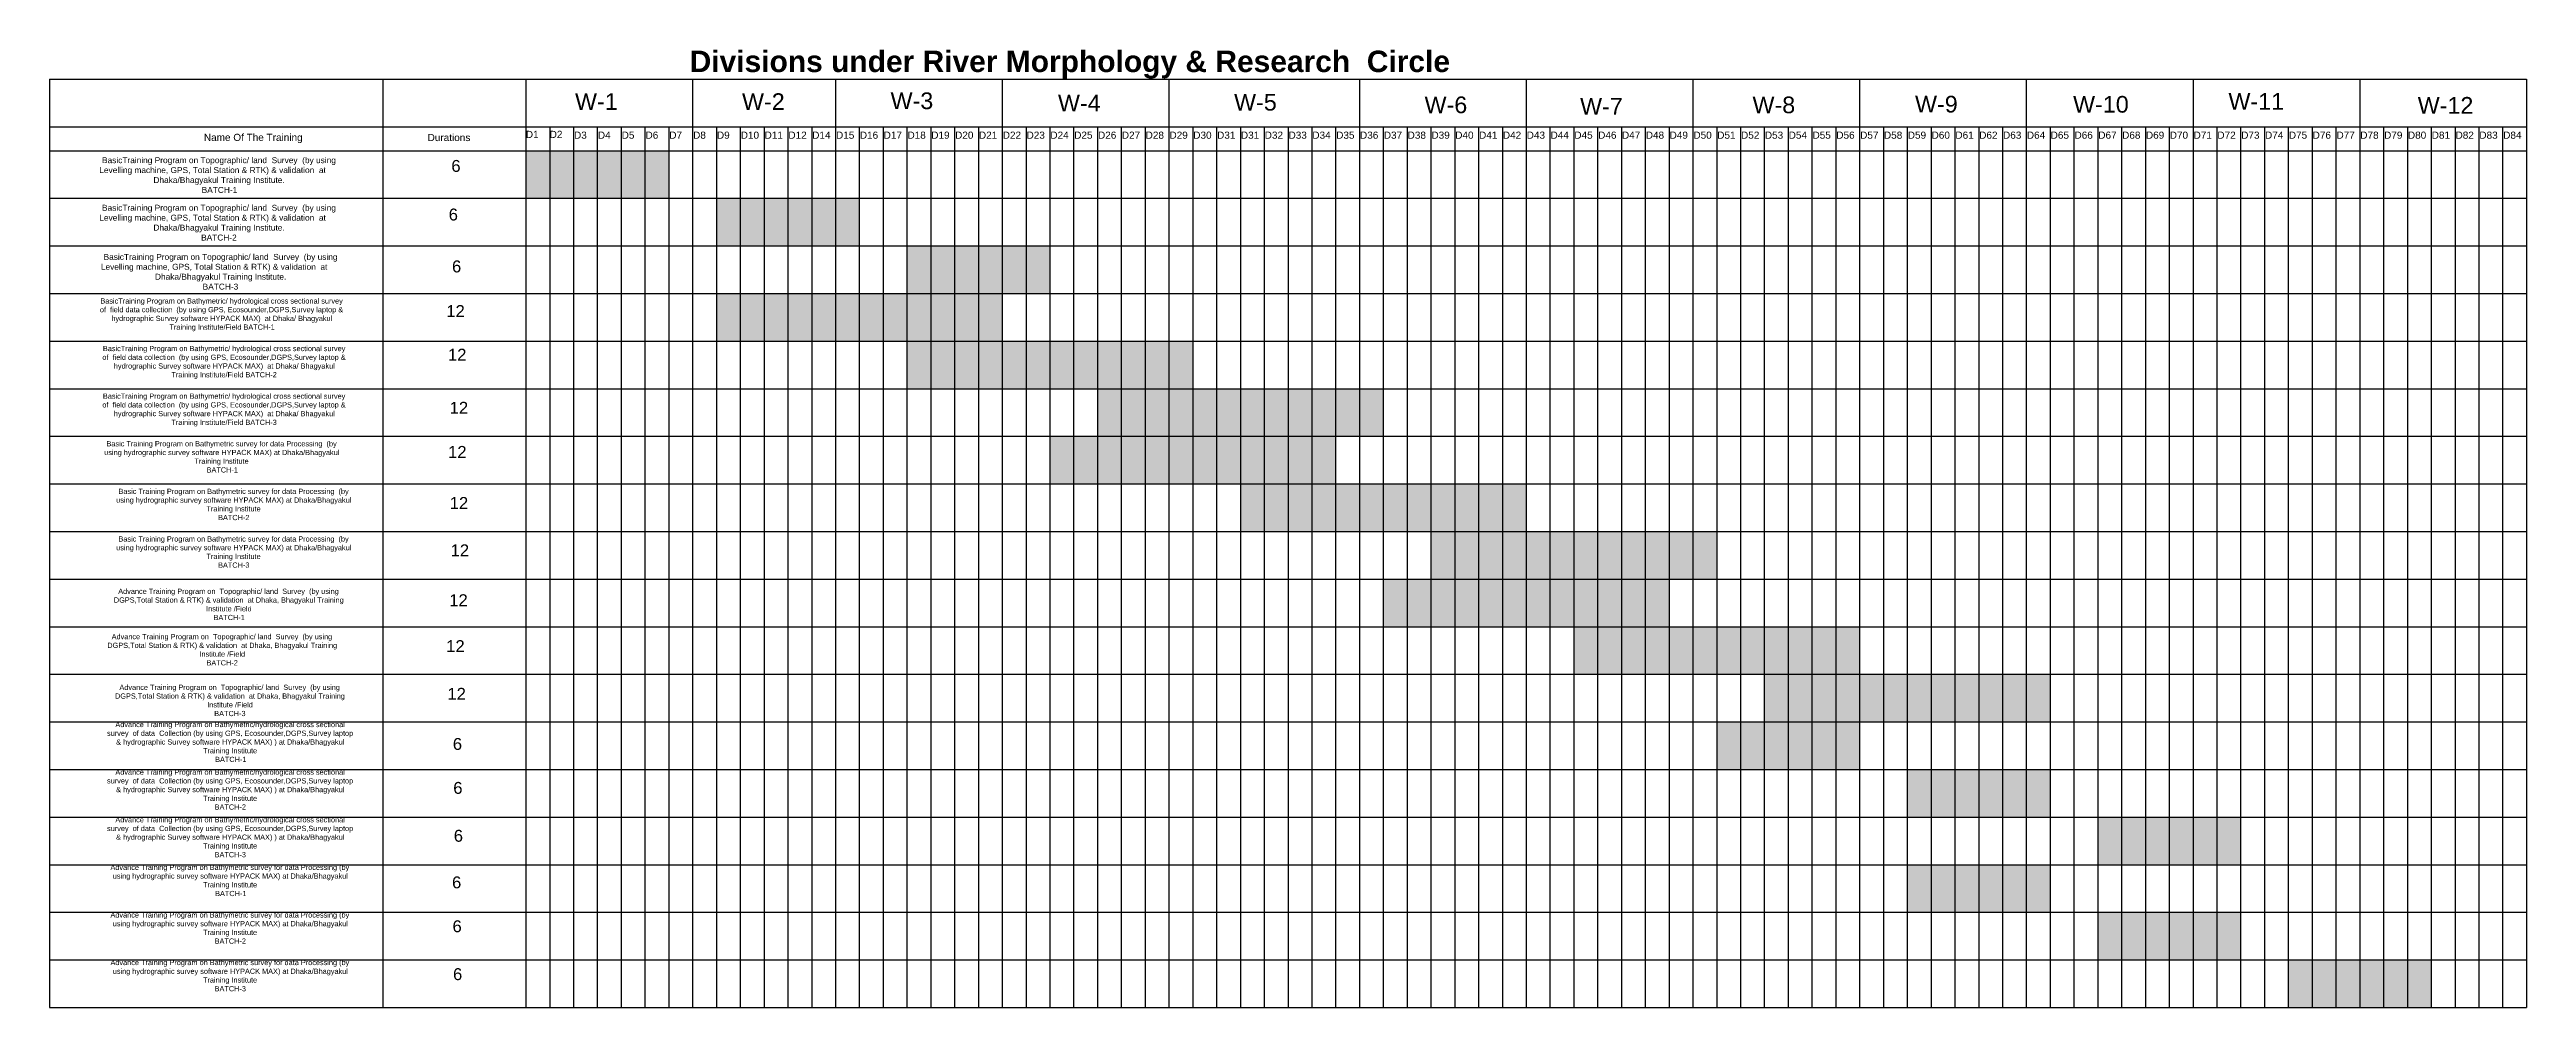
# Model space of a CAD drawing. Header units: inches. Extents: x 379622 to 1326565, y 853664 to 1937705.
# Drawn here: x 379622 to 899622, y 1736451 to 1937705 of the extents above; entities that cross this region are included whole.
import ezdxf

# ---------------------------------------------------------------- set-up
doc = ezdxf.new("R2010")
doc.units = ezdxf.units.IN
doc.header["$MEASUREMENT"] = 0
doc.layers.add('Work Name', color=7, linetype='Continuous', true_color=0x6d32cd)
doc.styles.get("Standard").update_dxf_attribs({"font": 'arial.ttf'})

msp = doc.modelspace()

# ---------------------------------------------------------------- hatches: boundary and pattern name
h = msp.add_hatch()
h.set_pattern_fill('ANSI31', color=3, scale=10)
h.paths.add_polyline_path([(484622, 1916451), (479622, 1916451), (479622, 1906451), (484622, 1906451)])
h.paths.add_polyline_path([(489622, 1916451), (484622, 1916451), (484622, 1906451), (489622, 1906451)])
h.paths.add_polyline_path([(494622, 1916451), (489622, 1916451), (489622, 1906451), (494622, 1906451)])
h.paths.add_polyline_path([(499622, 1916451), (494622, 1916451), (494622, 1906451), (499622, 1906451)])
h.paths.add_polyline_path([(504622, 1916451), (499622, 1916451), (499622, 1906451), (504622, 1906451)])
h.paths.add_polyline_path([(509622, 1916451), (504622, 1916451), (504622, 1906451), (509622, 1906451)])
h = msp.add_hatch(color=4)
h.dxf.hatch_style = 1
h.paths.add_polyline_path([(524622, 1906451), (519622, 1906451), (519622, 1896451), (524622, 1896451)])
h.paths.add_polyline_path([(529622, 1906451), (524622, 1906451), (524622, 1896451), (529622, 1896451)])
h.paths.add_polyline_path([(534622, 1906451), (529622, 1906451), (529622, 1896451), (534622, 1896451)])
h.paths.add_polyline_path([(539622, 1906451), (534622, 1906451), (534622, 1896451), (539622, 1896451)])
h.paths.add_polyline_path([(544622, 1906451), (539622, 1906451), (539622, 1896451), (544622, 1896451)])
h.paths.add_polyline_path([(549622, 1906451), (544622, 1906451), (544622, 1896451), (549622, 1896451)])
h = msp.add_hatch(color=5)
h.dxf.hatch_style = 1
h.paths.add_polyline_path([(564622, 1896451), (559622, 1896451), (559622, 1886451), (564622, 1886451)])
h.paths.add_polyline_path([(569622, 1896451), (564622, 1896451), (564622, 1886451), (569622, 1886451)])
h.paths.add_polyline_path([(574622, 1896451), (569622, 1896451), (569622, 1886451), (574622, 1886451)])
h.paths.add_polyline_path([(579622, 1896451), (574622, 1896451), (574622, 1886451), (579622, 1886451)])
h.paths.add_polyline_path([(584622, 1896451), (579622, 1896451), (579622, 1886451), (584622, 1886451)])
h.paths.add_polyline_path([(589622, 1896451), (584622, 1896451), (584622, 1886451), (589622, 1886451)])
h = msp.add_hatch(color=3)
h.dxf.hatch_style = 1
h.paths.add_polyline_path([(524622, 1886451), (519622, 1886451), (519622, 1876451), (524622, 1876451)])
h.paths.add_polyline_path([(529622, 1886451), (524622, 1886451), (524622, 1876451), (529622, 1876451)])
h.paths.add_polyline_path([(534622, 1886451), (529622, 1886451), (529622, 1876451), (534622, 1876451)])
h.paths.add_polyline_path([(539622, 1886451), (534622, 1886451), (534622, 1876451), (539622, 1876451)])
h.paths.add_polyline_path([(544622, 1886451), (539622, 1886451), (539622, 1876451), (544622, 1876451)])
h.paths.add_polyline_path([(549622, 1886451), (544622, 1886451), (544622, 1876451), (549622, 1876451)])
h.paths.add_polyline_path([(554622, 1886451), (549622, 1886451), (549622, 1876451), (554622, 1876451)])
h.paths.add_polyline_path([(559622, 1886451), (554622, 1886451), (554622, 1876451), (559622, 1876451)])
h.paths.add_polyline_path([(564622, 1886451), (559622, 1886451), (559622, 1876451), (564622, 1876451)])
h.paths.add_polyline_path([(569622, 1886451), (564622, 1886451), (564622, 1876451), (569622, 1876451)])
h.paths.add_polyline_path([(574622, 1886451), (569622, 1886451), (569622, 1876451), (574622, 1876451)])
h.paths.add_polyline_path([(579622, 1886451), (574622, 1886451), (574622, 1876451), (579622, 1876451)])
h = msp.add_hatch(color=4)
h.dxf.hatch_style = 1
h.paths.add_polyline_path([(564622, 1876451), (559622, 1876451), (559622, 1866451), (564622, 1866451)])
h.paths.add_polyline_path([(569622, 1876451), (564622, 1876451), (564622, 1866451), (569622, 1866451)])
h.paths.add_polyline_path([(574622, 1876451), (569622, 1876451), (569622, 1866451), (574622, 1866451)])
h.paths.add_polyline_path([(579622, 1876451), (574622, 1876451), (574622, 1866451), (579622, 1866451)])
h.paths.add_polyline_path([(584622, 1876451), (579622, 1876451), (579622, 1866451), (584622, 1866451)])
h.paths.add_polyline_path([(589622, 1876451), (584622, 1876451), (584622, 1866451), (589622, 1866451)])
h.paths.add_polyline_path([(594622, 1876451), (589622, 1876451), (589622, 1866451), (594622, 1866451)])
h.paths.add_polyline_path([(599622, 1876451), (594622, 1876451), (594622, 1866451), (599622, 1866451)])
h.paths.add_polyline_path([(604622, 1876451), (599622, 1876451), (599622, 1866451), (604622, 1866451)])
h.paths.add_polyline_path([(609622, 1876451), (604622, 1876451), (604622, 1866451), (609622, 1866451)])
h.paths.add_polyline_path([(614622, 1876451), (609622, 1876451), (609622, 1866451), (614622, 1866451)])
h.paths.add_polyline_path([(619622, 1876451), (614622, 1876451), (614622, 1866451), (619622, 1866451)])
h = msp.add_hatch(color=5)
h.dxf.hatch_style = 1
h.paths.add_polyline_path([(604622, 1866451), (599622, 1866451), (599622, 1856451), (604622, 1856451)])
h.paths.add_polyline_path([(609622, 1866451), (604622, 1866451), (604622, 1856451), (609622, 1856451)])
h.paths.add_polyline_path([(614622, 1866451), (609622, 1866451), (609622, 1856451), (614622, 1856451)])
h.paths.add_polyline_path([(619622, 1866451), (614622, 1866451), (614622, 1856451), (619622, 1856451)])
h.paths.add_polyline_path([(624622, 1866451), (619622, 1866451), (619622, 1856451), (624622, 1856451)])
h.paths.add_polyline_path([(629622, 1866451), (624622, 1866451), (624622, 1856451), (629622, 1856451)])
h.paths.add_polyline_path([(634622, 1866451), (629622, 1866451), (629622, 1856451), (634622, 1856451)])
h.paths.add_polyline_path([(639622, 1866451), (634622, 1866451), (634622, 1856451), (639622, 1856451)])
h.paths.add_polyline_path([(644622, 1866451), (639622, 1866451), (639622, 1856451), (644622, 1856451)])
h.paths.add_polyline_path([(649622, 1866451), (644622, 1866451), (644622, 1856451), (649622, 1856451)])
h.paths.add_polyline_path([(654622, 1866451), (649622, 1866451), (649622, 1856451), (654622, 1856451)])
h.paths.add_polyline_path([(659622, 1866451), (654622, 1866451), (654622, 1856451), (659622, 1856451)])
h = msp.add_hatch(color=3)
h.dxf.hatch_style = 1
h.paths.add_polyline_path([(594622, 1856451), (589622, 1856451), (589622, 1846451), (594622, 1846451)])
h.paths.add_polyline_path([(599622, 1856451), (594622, 1856451), (594622, 1846451), (599622, 1846451)])
h.paths.add_polyline_path([(604622, 1856451), (599622, 1856451), (599622, 1846451), (604622, 1846451)])
h.paths.add_polyline_path([(609622, 1856451), (604622, 1856451), (604622, 1846451), (609622, 1846451)])
h.paths.add_polyline_path([(614622, 1856451), (609622, 1856451), (609622, 1846451), (614622, 1846451)])
h.paths.add_polyline_path([(619622, 1856451), (614622, 1856451), (614622, 1846451), (619622, 1846451)])
h.paths.add_polyline_path([(624622, 1856451), (619622, 1856451), (619622, 1846451), (624622, 1846451)])
h.paths.add_polyline_path([(629622, 1856451), (624622, 1856451), (624622, 1846451), (629622, 1846451)])
h.paths.add_polyline_path([(634622, 1856451), (629622, 1856451), (629622, 1846451), (634622, 1846451)])
h.paths.add_polyline_path([(639622, 1856451), (634622, 1856451), (634622, 1846451), (639622, 1846451)])
h.paths.add_polyline_path([(644622, 1856451), (639622, 1856451), (639622, 1846451), (644622, 1846451)])
h.paths.add_polyline_path([(649622, 1856451), (644622, 1856451), (644622, 1846451), (649622, 1846451)])
h = msp.add_hatch(color=4)
h.dxf.hatch_style = 1
h.paths.add_polyline_path([(634622, 1846451), (629622, 1846451), (629622, 1836451), (634622, 1836451)])
h.paths.add_polyline_path([(639622, 1846451), (634622, 1846451), (634622, 1836451), (639622, 1836451)])
h.paths.add_polyline_path([(644622, 1846451), (639622, 1846451), (639622, 1836451), (644622, 1836451)])
h.paths.add_polyline_path([(649622, 1846451), (644622, 1846451), (644622, 1836451), (649622, 1836451)])
h.paths.add_polyline_path([(654622, 1846451), (649622, 1846451), (649622, 1836451), (654622, 1836451)])
h.paths.add_polyline_path([(659622, 1846451), (654622, 1846451), (654622, 1836451), (659622, 1836451)])
h.paths.add_polyline_path([(664622, 1846451), (659622, 1846451), (659622, 1836451), (664622, 1836451)])
h.paths.add_polyline_path([(669622, 1846451), (664622, 1846451), (664622, 1836451), (669622, 1836451)])
h.paths.add_polyline_path([(674622, 1846451), (669622, 1846451), (669622, 1836451), (674622, 1836451)])
h.paths.add_polyline_path([(679622, 1846451), (674622, 1846451), (674622, 1836451), (679622, 1836451)])
h.paths.add_polyline_path([(684622, 1846451), (679622, 1846451), (679622, 1836451), (684622, 1836451)])
h.paths.add_polyline_path([(689622, 1846451), (684622, 1846451), (684622, 1836451), (689622, 1836451)])
h = msp.add_hatch(color=5)
h.dxf.hatch_style = 1
h.paths.add_polyline_path([(674622, 1836451), (669622, 1836451), (669622, 1826451), (674622, 1826451)])
h.paths.add_polyline_path([(679622, 1836451), (674622, 1836451), (674622, 1826451), (679622, 1826451)])
h.paths.add_polyline_path([(684622, 1836451), (679622, 1836451), (679622, 1826451), (684622, 1826451)])
h.paths.add_polyline_path([(689622, 1836451), (684622, 1836451), (684622, 1826451), (689622, 1826451)])
h.paths.add_polyline_path([(694622, 1836451), (689622, 1836451), (689622, 1826451), (694622, 1826451)])
h.paths.add_polyline_path([(699622, 1836451), (694622, 1836451), (694622, 1826451), (699622, 1826451)])
h.paths.add_polyline_path([(704622, 1836451), (699622, 1836451), (699622, 1826451), (704622, 1826451)])
h.paths.add_polyline_path([(709622, 1836451), (704622, 1836451), (704622, 1826451), (709622, 1826451)])
h.paths.add_polyline_path([(714622, 1836451), (709622, 1836451), (709622, 1826451), (714622, 1826451)])
h.paths.add_polyline_path([(719622, 1836451), (714622, 1836451), (714622, 1826451), (719622, 1826451)])
h.paths.add_polyline_path([(724622, 1836451), (719622, 1836451), (719622, 1826451), (724622, 1826451)])
h.paths.add_polyline_path([(729622, 1836451), (724622, 1836451), (724622, 1826451), (729622, 1826451)])
h = msp.add_hatch(color=3)
h.dxf.hatch_style = 1
h.paths.add_polyline_path([(664622, 1826451), (659622, 1826451), (659622, 1816451), (664622, 1816451)])
h.paths.add_polyline_path([(669622, 1826451), (664622, 1826451), (664622, 1816451), (669622, 1816451)])
h.paths.add_polyline_path([(674622, 1826451), (669622, 1826451), (669622, 1816451), (674622, 1816451)])
h.paths.add_polyline_path([(679622, 1826451), (674622, 1826451), (674622, 1816451), (679622, 1816451)])
h.paths.add_polyline_path([(684622, 1826451), (679622, 1826451), (679622, 1816451), (684622, 1816451)])
h.paths.add_polyline_path([(689622, 1826451), (684622, 1826451), (684622, 1816451), (689622, 1816451)])
h.paths.add_polyline_path([(694622, 1826451), (689622, 1826451), (689622, 1816451), (694622, 1816451)])
h.paths.add_polyline_path([(699622, 1826451), (694622, 1826451), (694622, 1816451), (699622, 1816451)])
h.paths.add_polyline_path([(704622, 1826451), (699622, 1826451), (699622, 1816451), (704622, 1816451)])
h.paths.add_polyline_path([(709622, 1826451), (704622, 1826451), (704622, 1816451), (709622, 1816451)])
h.paths.add_polyline_path([(714622, 1826451), (709622, 1826451), (709622, 1816451), (714622, 1816451)])
h.paths.add_polyline_path([(719622, 1826451), (714622, 1826451), (714622, 1816451), (719622, 1816451)])
h = msp.add_hatch(color=4)
h.dxf.hatch_style = 1
h.paths.add_polyline_path([(704622, 1816451), (699622, 1816451), (699622, 1806451), (704622, 1806451)])
h.paths.add_polyline_path([(709622, 1816451), (704622, 1816451), (704622, 1806451), (709622, 1806451)])
h.paths.add_polyline_path([(714622, 1816451), (709622, 1816451), (709622, 1806451), (714622, 1806451)])
h.paths.add_polyline_path([(719622, 1816451), (714622, 1816451), (714622, 1806451), (719622, 1806451)])
h.paths.add_polyline_path([(724622, 1816451), (719622, 1816451), (719622, 1806451), (724622, 1806451)])
h.paths.add_polyline_path([(729622, 1816451), (724622, 1816451), (724622, 1806451), (729622, 1806451)])
h.paths.add_polyline_path([(734622, 1816451), (729622, 1816451), (729622, 1806451), (734622, 1806451)])
h.paths.add_polyline_path([(739622, 1816451), (734622, 1816451), (734622, 1806451), (739622, 1806451)])
h.paths.add_polyline_path([(744622, 1816451), (739622, 1816451), (739622, 1806451), (744622, 1806451)])
h.paths.add_polyline_path([(749622, 1816451), (744622, 1816451), (744622, 1806451), (749622, 1806451)])
h.paths.add_polyline_path([(754622, 1816451), (749622, 1816451), (749622, 1806451), (754622, 1806451)])
h.paths.add_polyline_path([(759622, 1816451), (754622, 1816451), (754622, 1806451), (759622, 1806451)])
h = msp.add_hatch(color=5)
h.dxf.hatch_style = 1
h.paths.add_polyline_path([(744622, 1806451), (739622, 1806451), (739622, 1796451), (744622, 1796451)])
h.paths.add_polyline_path([(749622, 1806451), (744622, 1806451), (744622, 1796451), (749622, 1796451)])
h.paths.add_polyline_path([(754622, 1806451), (749622, 1806451), (749622, 1796451), (754622, 1796451)])
h.paths.add_polyline_path([(759622, 1806451), (754622, 1806451), (754622, 1796451), (759622, 1796451)])
h.paths.add_polyline_path([(764622, 1806451), (759622, 1806451), (759622, 1796451), (764622, 1796451)])
h.paths.add_polyline_path([(769622, 1806451), (764622, 1806451), (764622, 1796451), (769622, 1796451)])
h.paths.add_polyline_path([(774622, 1806451), (769622, 1806451), (769622, 1796451), (774622, 1796451)])
h.paths.add_polyline_path([(779622, 1806451), (774622, 1806451), (774622, 1796451), (779622, 1796451)])
h.paths.add_polyline_path([(784622, 1806451), (779622, 1806451), (779622, 1796451), (784622, 1796451)])
h.paths.add_polyline_path([(789622, 1806451), (784622, 1806451), (784622, 1796451), (789622, 1796451)])
h.paths.add_polyline_path([(794622, 1806451), (789622, 1806451), (789622, 1796451), (794622, 1796451)])
h.paths.add_polyline_path([(799622, 1806451), (794622, 1806451), (794622, 1796451), (799622, 1796451)])
h = msp.add_hatch(color=3)
h.dxf.hatch_style = 1
h.paths.add_polyline_path([(734622, 1796451), (729622, 1796451), (729622, 1786451), (734622, 1786451)])
h.paths.add_polyline_path([(739622, 1796451), (734622, 1796451), (734622, 1786451), (739622, 1786451)])
h.paths.add_polyline_path([(744622, 1796451), (739622, 1796451), (739622, 1786451), (744622, 1786451)])
h.paths.add_polyline_path([(749622, 1796451), (744622, 1796451), (744622, 1786451), (749622, 1786451)])
h.paths.add_polyline_path([(754622, 1796451), (749622, 1796451), (749622, 1786451), (754622, 1786451)])
h.paths.add_polyline_path([(759622, 1796451), (754622, 1796451), (754622, 1786451), (759622, 1786451)])
h = msp.add_hatch(color=4)
h.dxf.hatch_style = 1
h.paths.add_polyline_path([(774622, 1786451), (769622, 1786451), (769622, 1776451), (774622, 1776451)])
h.paths.add_polyline_path([(779622, 1786451), (774622, 1786451), (774622, 1776451), (779622, 1776451)])
h.paths.add_polyline_path([(784622, 1786451), (779622, 1786451), (779622, 1776451), (784622, 1776451)])
h.paths.add_polyline_path([(789622, 1786451), (784622, 1786451), (784622, 1776451), (789622, 1776451)])
h.paths.add_polyline_path([(794622, 1786451), (789622, 1786451), (789622, 1776451), (794622, 1776451)])
h.paths.add_polyline_path([(799622, 1786451), (794622, 1786451), (794622, 1776451), (799622, 1776451)])
h = msp.add_hatch(color=5)
h.dxf.hatch_style = 1
h.paths.add_polyline_path([(814622, 1776451), (809622, 1776451), (809622, 1766451), (814622, 1766451)])
h.paths.add_polyline_path([(819622, 1776451), (814622, 1776451), (814622, 1766451), (819622, 1766451)])
h.paths.add_polyline_path([(824622, 1776451), (819622, 1776451), (819622, 1766451), (824622, 1766451)])
h.paths.add_polyline_path([(829622, 1776451), (824622, 1776451), (824622, 1766451), (829622, 1766451)])
h.paths.add_polyline_path([(834622, 1776451), (829622, 1776451), (829622, 1766451), (834622, 1766451)])
h.paths.add_polyline_path([(839622, 1776451), (834622, 1776451), (834622, 1766451), (839622, 1766451)])
h = msp.add_hatch(color=3)
h.dxf.hatch_style = 1
h.paths.add_polyline_path([(774622, 1766451), (769622, 1766451), (769622, 1756451), (774622, 1756451)])
h.paths.add_polyline_path([(779622, 1766451), (774622, 1766451), (774622, 1756451), (779622, 1756451)])
h.paths.add_polyline_path([(784622, 1766451), (779622, 1766451), (779622, 1756451), (784622, 1756451)])
h.paths.add_polyline_path([(789622, 1766451), (784622, 1766451), (784622, 1756451), (789622, 1756451)])
h.paths.add_polyline_path([(794622, 1766451), (789622, 1766451), (789622, 1756451), (794622, 1756451)])
h.paths.add_polyline_path([(799622, 1766451), (794622, 1766451), (794622, 1756451), (799622, 1756451)])
h = msp.add_hatch(color=4)
h.dxf.hatch_style = 1
h.paths.add_polyline_path([(814622, 1756451), (809622, 1756451), (809622, 1746451), (814622, 1746451)])
h.paths.add_polyline_path([(819622, 1756451), (814622, 1756451), (814622, 1746451), (819622, 1746451)])
h.paths.add_polyline_path([(824622, 1756451), (819622, 1756451), (819622, 1746451), (824622, 1746451)])
h.paths.add_polyline_path([(829622, 1756451), (824622, 1756451), (824622, 1746451), (829622, 1746451)])
h.paths.add_polyline_path([(834622, 1756451), (829622, 1756451), (829622, 1746451), (834622, 1746451)])
h.paths.add_polyline_path([(839622, 1756451), (834622, 1756451), (834622, 1746451), (839622, 1746451)])
h = msp.add_hatch(color=5)
h.dxf.hatch_style = 1
h.paths.add_polyline_path([(854622, 1746451), (849622, 1746451), (849622, 1736451), (854622, 1736451)])
h.paths.add_polyline_path([(859622, 1746451), (854622, 1746451), (854622, 1736451), (859622, 1736451)])
h.paths.add_polyline_path([(864622, 1746451), (859622, 1746451), (859622, 1736451), (864622, 1736451)])
h.paths.add_polyline_path([(869622, 1746451), (864622, 1746451), (864622, 1736451), (869622, 1736451)])
h.paths.add_polyline_path([(874622, 1746451), (869622, 1746451), (869622, 1736451), (874622, 1736451)])
h.paths.add_polyline_path([(879622, 1746451), (874622, 1746451), (874622, 1736451), (879622, 1736451)])

# ---------------------------------------------------------------- linework, layer by layer
for p, q in [((379622, 1931451), (379622, 1736451)), ((379622, 1931451), (899622, 1931451)), ((449622, 1931451), (449622, 1736451)), ((379622, 1921451), (899622, 1921451)), ((484622, 1921451), (484622, 1736451)), ((489622, 1921451), (489622, 1736451)), ((494622, 1921451), (494622, 1736451)), ((499622, 1921451), (499622, 1736451)), ((504622, 1921451), (504622, 1736451)), ((509622, 1921451), (509622, 1736451)), ((519622, 1921451), (519622, 1736451)), ((524622, 1921451), (524622, 1736451)), ((529622, 1921451), (529622, 1736451)), ((534622, 1921451), (534622, 1736451)), ((539622, 1921451), (539622, 1736451)), ((549622, 1921451), (549622, 1736451)), ((554622, 1921451), (554622, 1736451)), ((559622, 1921451), (559622, 1736451)), ((564622, 1921451), (564622, 1736451)), ((569622, 1921451), (569622, 1736451)), ((574622, 1921451), (574622, 1736451)), ((584622, 1921451), (584622, 1736451)), ((589622, 1921451), (589622, 1736451)), ((594622, 1921451), (594622, 1736451)), ((599622, 1921451), (599622, 1736451)), ((604622, 1921451), (604622, 1736451)), ((609622, 1921451), (609622, 1736451)), ((619622, 1921451), (619622, 1736451)), ((624622, 1921451), (624622, 1736451)), ((629622, 1921451), (629622, 1736451)), ((634622, 1921451), (634622, 1736451)), ((639622, 1921451), (639622, 1736451)), ((644622, 1921451), (644622, 1736451)), ((649622, 1921451), (649622, 1736451)), ((659622, 1921451), (659622, 1736451)), ((664622, 1921451), (664622, 1736451)), ((669622, 1921451), (669622, 1736451)), ((674622, 1921451), (674622, 1736451)), ((679622, 1921451), (679622, 1736451)), ((684622, 1921451), (684622, 1736451)), ((694622, 1921451), (694622, 1736451)), ((699622, 1921451), (699622, 1736451)), ((704622, 1921451), (704622, 1736451)), ((709622, 1921451), (709622, 1736451)), ((714622, 1921451), (714622, 1736451)), ((719622, 1921451), (719622, 1736451)), ((729622, 1921451), (729622, 1736451)), ((734622, 1921451), (734622, 1736451)), ((739622, 1921451), (739622, 1736451)), ((744622, 1921451), (744622, 1736451)), ((749622, 1921451), (749622, 1736451)), ((754622, 1921451), (754622, 1736451)), ((764622, 1921451), (764622, 1736451)), ((769622, 1921451), (769622, 1736451)), ((774622, 1921451), (774622, 1736451)), ((779622, 1921451), (779622, 1736451)), ((784622, 1921451), (784622, 1736451)), ((789622, 1921451), (789622, 1736451)), ((799622, 1921451), (799622, 1736451)), ((804622, 1921451), (804622, 1736451)), ((809622, 1921451), (809622, 1736451)), ((814622, 1921451), (814622, 1736451)), ((819622, 1921451), (819622, 1736451)), ((824622, 1921451), (824622, 1736451)), ((834622, 1921451), (834622, 1736451)), ((839622, 1921451), (839622, 1736451)), ((844622, 1921451), (844622, 1736451)), ((849622, 1921451), (849622, 1736451)), ((854622, 1921451), (854622, 1736451)), ((859622, 1921451), (859622, 1736451)), ((869622, 1921451), (869622, 1736451)), ((874622, 1921451), (874622, 1736451)), ((879622, 1921451), (879622, 1736451)), ((884622, 1921451), (884622, 1736451)), ((889622, 1921451), (889622, 1736451)), ((894622, 1921451), (894622, 1736451))]:
    msp.add_line(p, q)
at = {"color": 1}
for p, q in [((479622, 1931451), (479622, 1736451)), ((514622, 1931451), (514622, 1736451)), ((544622, 1931451), (544622, 1736451)), ((579622, 1931451), (579622, 1736451)), ((614622, 1931451), (614622, 1736451)), ((654622, 1931451), (654622, 1736451)), ((689622, 1931451), (689622, 1736451)), ((724622, 1931451), (724622, 1736451)), ((759622, 1931451), (759622, 1736451)), ((794622, 1931451), (794622, 1736451)), ((829622, 1931451), (829622, 1736451)), ((864622, 1931451), (864622, 1736451)), ((899622, 1931451), (899622, 1736451))]:
    msp.add_line(p, q, dxfattribs=at)
at = {"color": 113}
for p, q in [((379622, 1916451), (899622, 1916451)), ((379622, 1906451), (899622, 1906451)), ((379622, 1896451), (899622, 1896451)), ((379622, 1886451), (899622, 1886451)), ((379622, 1876451), (899622, 1876451)), ((379622, 1866451), (899622, 1866451)), ((379622, 1856451), (899622, 1856451)), ((379622, 1846451), (899622, 1846451)), ((379622, 1836451), (899622, 1836451)), ((379622, 1826451), (899622, 1826451)), ((379622, 1816451), (899622, 1816451)), ((379622, 1806451), (899622, 1806451)), ((379622, 1796451), (899622, 1796451)), ((379622, 1786451), (899622, 1786451)), ((379622, 1776451), (899622, 1776451)), ((379622, 1766451), (899622, 1766451)), ((379622, 1756451), (899622, 1756451)), ((379622, 1746451), (899622, 1746451)), ((379622, 1736451), (899622, 1736451))]:
    msp.add_line(p, q, dxfattribs=at)

# ---------------------------------------------------------------- texts
at = {"layer": 'Work Name'}
for s, height, p in [('Name Of The Training', 1500, (412031, 1918494)), ('Durations', 1500, (458996, 1918469)), ('D1', 1500, (479622, 1919125)), ('D2', 1500, (484622, 1919125)), ('D3', 1500, (489737, 1918959)), ('D4', 1500, (494737, 1918959)), ('D5', 1500, (499737, 1918959)), ('D6', 1500, (504737, 1918959)), ('D7', 1500, (509737, 1918959)), ('D8', 1500, (514737, 1918959)), ('D9', 1500, (519737, 1918959)), ('D10', 1500, (524737, 1918959)), ('D11', 1500, (529737, 1918959)), ('D12', 1500, (534737, 1918959)), ('D14', 1500, (539737, 1918959)), ('D15', 1500, (544737, 1918959)), ('D16', 1500, (549737, 1918959)), ('D17', 1500, (554737, 1918959)), ('D18', 1500, (559737, 1918959)), ('D19', 1500, (564737, 1918959)), ('D20', 1500, (569737, 1918959)), ('D21', 1500, (574737, 1918959)), ('D22', 1500, (579737, 1918959)), ('D23', 1500, (584737, 1918959)), ('D24', 1500, (589737, 1918959)), ('D25', 1500, (594737, 1918959)), ('D26', 1500, (599737, 1918959)), ('D27', 1500, (604737, 1918959)), ('D28', 1500, (609737, 1918959)), ('D29', 1500, (614737, 1918959)), ('D30', 1500, (619737, 1918959)), ('D31', 1500, (624737, 1918959)), ('D31', 1500, (629737, 1918959)), ('D32', 1500, (634737, 1918959)), ('D33', 1500, (639737, 1918959)), ('D34', 1500, (644737, 1918959)), ('D35', 1500, (649737, 1918959)), ('D36', 1500, (654737, 1918959)), ('D37', 1500, (659737, 1918959)), ('D38', 1500, (664737, 1918959)), ('D39', 1500, (669737, 1918959)), ('D40', 1500, (674737, 1918959)), ('D41', 1500, (679737, 1918959)), ('D42', 1500, (684737, 1918959)), ('D43', 1500, (689737, 1918959)), ('D44', 1500, (694737, 1918959)), ('D45', 1500, (699737, 1918959)), ('D46', 1500, (704737, 1918959)), ('D47', 1500, (709737, 1918959)), ('D48', 1500, (714737, 1918959)), ('D49', 1500, (719737, 1918959)), ('D50', 1500, (724737, 1918959)), ('D51', 1500, (729737, 1918959)), ('D52', 1500, (734737, 1918959)), ('D53', 1500, (739737, 1918959)), ('D54', 1500, (744737, 1918959)), ('D55', 1500, (749737, 1918959)), ('D56', 1500, (754737, 1918959)), ('D57', 1500, (759737, 1918959)), ('D58', 1500, (764737, 1918959)), ('D59', 1500, (769737, 1918959)), ('D60', 1500, (774737, 1918959)), ('D61', 1500, (779737, 1918959)), ('D62', 1500, (784737, 1918959)), ('D63', 1500, (789737, 1918959)), ('D64', 1500, (794737, 1918959)), ('D65', 1500, (799737, 1918959)), ('D66', 1500, (804737, 1918959)), ('D67', 1500, (809737, 1918959)), ('D68', 1500, (814737, 1918959)), ('D69', 1500, (819737, 1918959)), ('D70', 1500, (824737, 1918959)), ('D71', 1500, (829737, 1918959)), ('D72', 1500, (834737, 1918959)), ('D73', 1500, (839737, 1918959)), ('D74', 1500, (844737, 1918959)), ('D75', 1500, (849737, 1918959)), ('D76', 1500, (854737, 1918959)), ('D77', 1500, (859737, 1918959)), ('D78', 1500, (864737, 1918959)), ('D79', 1500, (869737, 1918959)), ('D80', 1500, (874737, 1918959)), ('D81', 1500, (879737, 1918959)), ('D82', 1500, (884737, 1918959)), ('D83', 1500, (889737, 1918959)), ('D84', 1500, (894737, 1918959)), ('6', 2500, (463977, 1911995)), ('6', 2500, (463418, 1901789)), ('6', 2500, (464117, 1890885)), ('12', 2500, (462912, 1881508)), ('12', 2500, (463265, 1872346)), ('12', 2500, (463617, 1861187)), ('12', 2500, (463285, 1851918)), ('12', 2500, (463632, 1841193)), ('12', 2500, (463816, 1831243)), ('12', 2500, (463534, 1820761)), ('12', 2500, (462890, 1811120)), ('12', 2500, (463148, 1801094)), ('6', 2500, (464287, 1790561)), ('6', 2500, (464381, 1781333)), ('6', 2500, (464487, 1771276)), ('6', 2500, (464125, 1761490)), ('6', 2500, (464219, 1752262)), ('6', 2500, (464325, 1742205))]:
    msp.add_text(s, height=height, dxfattribs=at).set_placement(p)
at = {"layer": 'Work Name', "attachment_point": 1}
for s, width, heights, insert, char_height in [('{\\fArial|b1|i0|c0|p34;Divisions under River Morphology & Research  Circle}', 302214.85, [17145], (514009, 1937466), 4500), ('\\pi-543.24128;W-1', 6918.63, [1255], (490484, 1928522), 3500), ('\\pi-863.15943;W-2', 6918.63, [1255], (525860, 1928510), 3500), ('\\pi-881.06529;W-3', 6918.63, [1255], (557071, 1928681), 3500), ('\\pi-873.90294;W-4', 6918.63, [1255], (592202, 1928219), 3500), ('\\pi-894.19626;W-5', 6918.63, [1255], (629197, 1928376), 3500), ('\\pi-879.87157;W-6', 6918.63, [1255], (669170, 1927827), 3500), ('\\pi-881.06529;W-7', 6918.63, [1255], (701824, 1927516), 3500), ('\\pi-884.64646;W-8', 6918.63, [1255], (738021, 1927821), 3500), ('\\pi-884.64646;W-9', 6918.63, [1255], (772145, 1927977), 3500), ('\\pi-2234.74878;W-10', 6918.63, [1255], (806680, 1927943), 3500), ('\\pi-1902.8934;W-11', 6918.63, [1255], (838961, 1928569), 3500), ('\\pi-2222.81154;W-12', 6918.63, [1255], (879014, 1927725), 3500), ('\\pi1379.9163;BasicTraining Program on Topographic/ land  Survey  (by using \\P\\pi814.17619;Levelling machine, GPS, Total Station & RTK) & validation  at ^I\\P\\pi12173.74304;Dhaka/Bhagyakul Training Institute.\\P\\pi22302.92108;BATCH-1', 51628.35, [8328], (389258, 1915078), 1250), ('\\pi1379.9163;BasicTraining Program on Topographic/ land  Survey  (by using \\P\\pi814.17619;Levelling machine, GPS, Total Station & RTK) & validation  at ^I\\P\\pi12173.74304;Dhaka/Bhagyakul Training Institute.\\P\\pi22188.6646;BATCH-2', 51628.35, [8328], (389258, 1905078), 1250), ('\\pi1379.9163;BasicTraining Program on Topographic/ land  Survey  (by using \\P\\pi814.17619;Levelling machine, GPS, Total Station & RTK) & validation  at ^I\\P\\pi12173.74304;Dhaka/Bhagyakul Training Institute.\\P\\pi22182.26965;BATCH-3', 51628.35, [8328], (389587, 1894764), 1250), ('\\pi426.01112;BasicTraining Program on Bathymetric/ hydrological cross sectional survey \\P\\pi317.58684;of  field data collection  (by using GPS, Ecosounder,DGPS,Survey laptop & \\P\\pi2729.93336;hydrographic Survey software HYPACK MAX)  at Dhaka/ Bhagyakul \\P\\pi14913.59639;Training Institute/Field BATCH-1', 51628.35, [16564], (389871, 1885436), 1100), ('\\pi426.01112;BasicTraining Program on Bathymetric/ hydrological cross sectional survey \\P\\pi317.58684;of  field data collection  (by using GPS, Ecosounder,DGPS,Survey laptop & \\P\\pi2729.93336;hydrographic Survey software HYPACK MAX)  at Dhaka/ Bhagyakul \\P\\pi14813.05068;Training Institute/Field BATCH-2', 51628.35, [16564], (390396, 1875436), 1100), ('\\pi426.01112;BasicTraining Program on Bathymetric/ hydrological cross sectional survey \\P\\pi317.58684;of  field data collection  (by using GPS, Ecosounder,DGPS,Survey laptop & \\P\\pi2729.93336;hydrographic Survey software HYPACK MAX)  at Dhaka/ Bhagyakul \\P\\pi14807.42312;Training Institute/Field BATCH-3', 51628.35, [16564], (390396, 1865436), 1100), ('\\pi1707.21849;Basic Training Program on Bathymetric survey for data Processing  (by \\P\\pi1233.3781;using hydrographic survey software HYPACK MAX) at Dhaka/Bhagyakul \\P\\pi20183.99202;Training Institute \\P\\pi22724.27169;BATCH-1', 51628.35, [16564], (389871, 1855436), 1100), ('\\pi1707.21849;Basic Training Program on Bathymetric survey for data Processing  (by \\P\\pi1233.3781;using hydrographic survey software HYPACK MAX) at Dhaka/Bhagyakul \\P\\pi20183.99202;Training Institute \\P\\pi22623.72599;BATCH-2', 51628.35, [16564], (392390, 1845436), 1100), ('\\pi1707.21849;Basic Training Program on Bathymetric survey for data Processing  (by \\P\\pi1233.3781;using hydrographic survey software HYPACK MAX) at Dhaka/Bhagyakul \\P\\pi20183.99202;Training Institute \\P\\pi22618.09843;BATCH-3', 51628.35, [16564], (392390, 1835436), 1100), ('\\pi2717.55273;Advance Training Program on  Topographic/ land  Survey  (by using \\P\\pi1795.75873;DGPS,Total Station & RTK) & validation  at Dhaka, Bhagyakul Training \\P\\pi21158.30989;Institute /Field \\P\\pi22724.27169;BATCH-1', 51628.35, [16564], (391328, 1824439), 1100), ('\\pi2717.55273;Advance Training Program on  Topographic/ land  Survey  (by using \\P\\pi1795.75873;DGPS,Total Station & RTK) & validation  at Dhaka, Bhagyakul Training \\P\\pi21158.30989;Institute /Field \\P\\pi22623.72599;BATCH-2', 51628.35, [16564], (389947, 1814915), 1100), ('\\pi2717.55273;Advance Training Program on  Topographic/ land  Survey  (by using \\P\\pi1795.75873;DGPS,Total Station & RTK) & validation  at Dhaka, Bhagyakul Training \\P\\pi21158.30989;Institute /Field \\P\\pi22618.09843;BATCH-3', 51628.35, [16564], (391578, 1804262), 1100), ('\\pi1782.25259;Advance Training Program on Bathymetric/hydrological cross sectional \\P\\pi30.58138;survey  of data  Collection (by using GPS, Ecosounder,DGPS,Survey laptop \\P\\pi1943.95109;& hydrographic Survey software HYPACK MAX) ) at Dhaka/Bhagyakul \\P\\pi20183.99202;Training Institute \\P\\pi22724.27169;BATCH-1', 51628.35, [16564], (391661, 1796451), 1100), ('\\pi1782.25259;Advance Training Program on Bathymetric/hydrological cross sectional \\P\\pi30.58138;survey  of data  Collection (by using GPS, Ecosounder,DGPS,Survey laptop \\P\\pi1943.95109;& hydrographic Survey software HYPACK MAX) ) at Dhaka/Bhagyakul \\P\\pi20183.99202;Training Institute \\P\\pi22623.72599;BATCH-2', 51628.35, [16564], (391661, 1786451), 1100), ('\\pi1782.25259;Advance Training Program on Bathymetric/hydrological cross sectional \\P\\pi30.58138;survey  of data  Collection (by using GPS, Ecosounder,DGPS,Survey laptop \\P\\pi1943.95109;& hydrographic Survey software HYPACK MAX) ) at Dhaka/Bhagyakul \\P\\pi20183.99202;Training Institute \\P\\pi22618.09843;BATCH-3', 51628.35, [16564], (391661, 1776451), 1100), ('\\pi753.15982;Advance Training Program on Bathymetric survey for data Processing (by \\P\\pi1233.3781;using hydrographic survey software HYPACK MAX) at Dhaka/Bhagyakul \\P\\pi20183.99202;Training Institute \\P\\pi22724.27169;BATCH-1', 51628.35, [16564], (391661, 1766451), 1100), ('\\pi753.15982;Advance Training Program on Bathymetric survey for data Processing (by \\P\\pi1233.3781;using hydrographic survey software HYPACK MAX) at Dhaka/Bhagyakul \\P\\pi20183.99202;Training Institute\\P\\pi22623.72599;BATCH-2', 51628.35, [16564], (391661, 1756451), 1100), ('\\pi753.15982;Advance Training Program on Bathymetric survey for data Processing (by \\P\\pi1233.3781;using hydrographic survey software HYPACK MAX) at Dhaka/Bhagyakul \\P\\pi20183.99202;Training Institute\\P\\pi22618.09843;BATCH-3', 51628.35, [16564], (391661, 1746451), 1100)]:
    msp.add_mtext_dynamic_manual_height_columns(s, width=width, gutter_width=12500, heights=heights, dxfattribs=dict(at, insert=insert, char_height=char_height))

doc.saveas('drawing.dxf')
